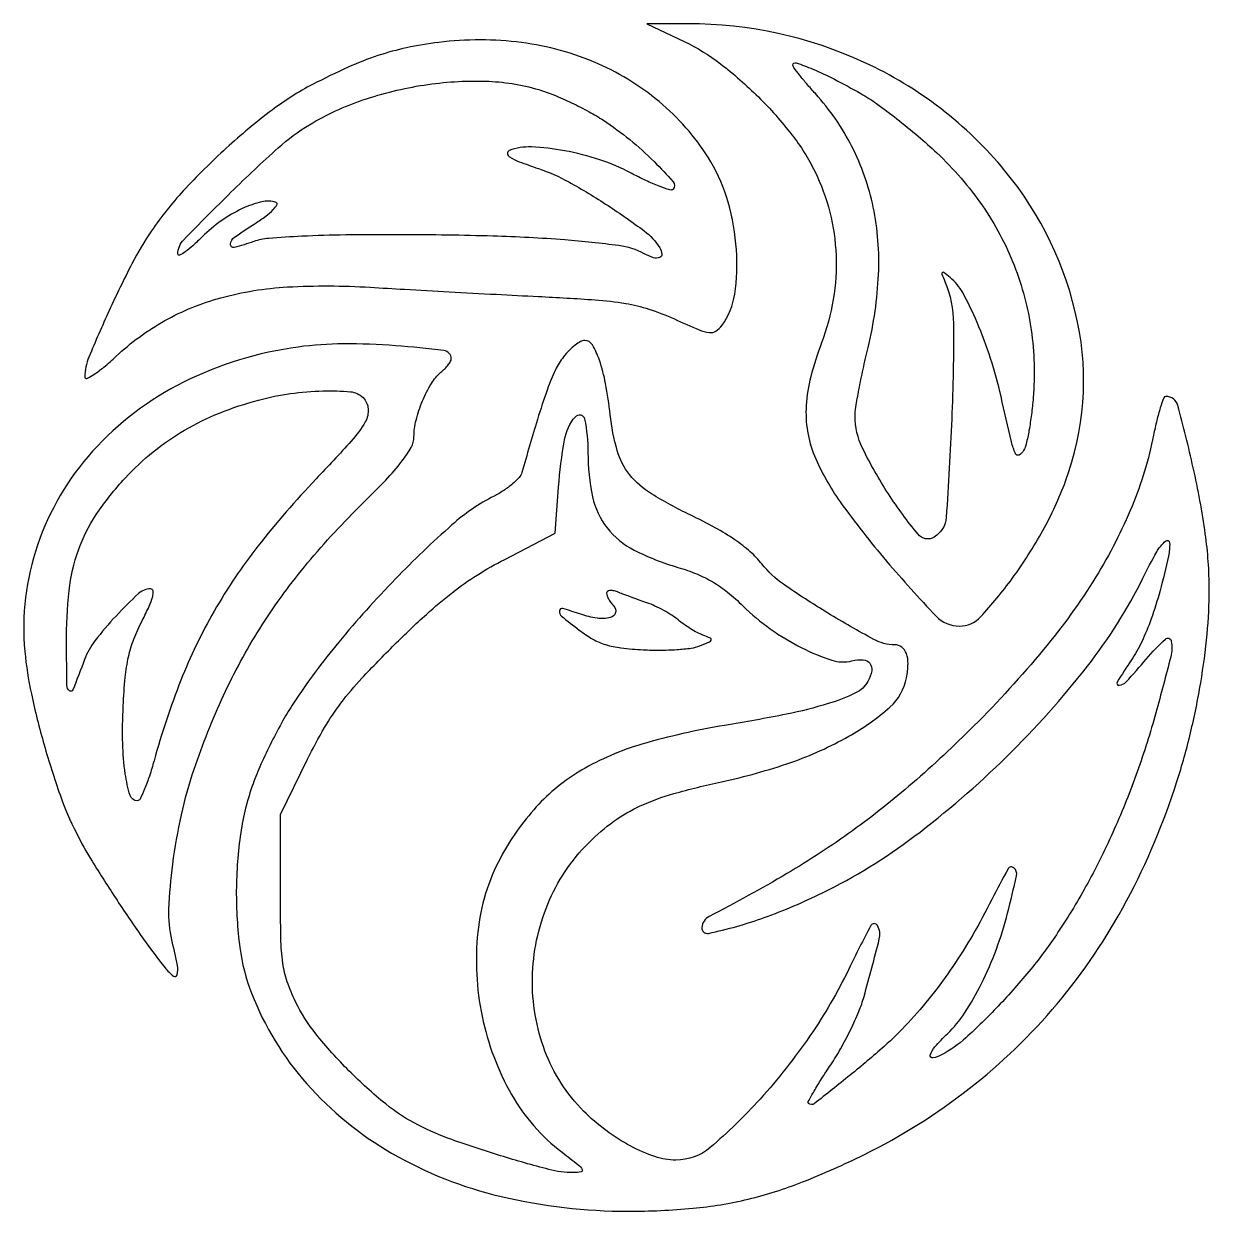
# Model space of a CAD drawing. Header units: millimetres. Extents: x -1161 to 602, y -165 to 220.
# Drawn here: x -1161.15 to -1126.04, y 118.16 to 153.34 of the extents above.
import ezdxf

# ---------------------------------------------------------------- set-up
doc = ezdxf.new("R2010")
doc.units = ezdxf.units.MM
doc.layers.get('0').update_dxf_attribs({"true_color": 0xffffff})

msp = doc.modelspace()

# ---------------------------------------------------------------- linework, layer by layer
for points in [[(-1141.585, 152.813, -0.052586), (-1140.513, 152.155, -0.031693), (-1139.39, 151.172, -0.031648), (-1138.396, 150.051, -0.051154), (-1137.72, 148.971, -0.052531), (-1137.275, 147.76, -0.051989), (-1137.089, 146.478, -0.051397), (-1137.172, 145.172, -0.049095), (-1137.518, 143.889, 0.027071), (-1137.837, 142.887, 0.047825), (-1137.973, 142.032, 0.05601), (-1137.935, 141.266, 0.05869), (-1137.728, 140.541, 0.056823), (-1136.965, 139.175, 0.020415), (-1135.591, 137.418, 0.013846), (-1134.127, 135.789, 0.205559), (-1133.437, 135.493, 0.20915), (-1132.807, 135.768, 0.028544), (-1131.873, 136.903, 0.031822), (-1130.962, 138.329, 0.037293), (-1130.293, 139.788, 0.140913), (-1129.936, 144.5, 0.121877), (-1132.086, 148.985, 0.112852), (-1136.254, 152.197, 0.108402), (-1141.467, 153.34), (-1142.689, 153.34)], [(-1148.854, 152.788, 0.021416), (-1149.807, 152.628, 0.028277), (-1150.656, 152.397, 0.025595), (-1151.537, 152.052, 0.013536), (-1152.592, 151.54, 0.042504), (-1153.791, 150.783, 0.022333), (-1155.148, 149.655, 0.022256), (-1156.42, 148.39, 0.036844), (-1157.36, 147.205, 0.029866), (-1157.941, 146.229, 0.012216), (-1158.615, 144.842, 0.008749), (-1159.216, 143.464, 0.095306), (-1159.337, 142.873, 0.546801), (-1159.276, 142.833, 0.041861), (-1159.068, 142.948, 0.028123), (-1158.77, 143.17, 0.013668), (-1158.415, 143.484, -0.060301), (-1156.965, 144.545, -0.061454), (-1155.313, 145.221, -0.052645), (-1153.333, 145.541, -0.029227), (-1150.883, 145.533, 0.001164), (-1149.868, 145.473, 0.000535), (-1148.545, 145.399, 0.000529), (-1147.152, 145.324, 0.000733), (-1145.903, 145.26, -0.004485), (-1144.227, 145.161, -0.024068), (-1143.319, 145.055, -0.038649), (-1142.633, 144.886, -0.025833), (-1141.878, 144.594, 0.005668), (-1141.142, 144.273, 0.06691), (-1140.842, 144.191, 0.177373), (-1140.648, 144.235, 0.092553), (-1140.466, 144.406, 0.122046), (-1140.09, 145.324, 0.053548), (-1140.039, 146.645, 0.0512), (-1140.282, 148.053, 0.067061), (-1140.798, 149.25, 0.079435), (-1142.224, 150.946, 0.074893), (-1144.136, 152.153, 0.071548), (-1146.401, 152.782, 0.062987)], [(-1136.359, 151.274, -0.025198), (-1135.89, 150.974, -0.010477), (-1135.287, 150.523, -0.010335), (-1134.659, 150.013, -0.013152), (-1134.103, 149.515, -0.052329), (-1132.756, 147.947, -0.057751), (-1131.815, 146.183, -0.058432), (-1131.309, 144.268, -0.055775), (-1131.25, 142.258, -0.011388), (-1131.302, 141.76, -0.013103), (-1131.375, 141.287, -0.012242), (-1131.457, 140.892, -0.070855), (-1131.534, 140.694, -0.148643), (-1131.67, 140.563, -0.436086), (-1131.779, 140.603, -0.041305), (-1131.892, 140.952, -0.001535), (-1132.203, 142.301, 0.022045), (-1132.511, 143.421, 0.023191), (-1132.911, 144.492, 0.023188), (-1133.339, 145.374, 0.098003), (-1133.712, 145.824, 0.007238), (-1133.896, 145.969, 0.341336), (-1133.941, 145.969, 0.330003), (-1133.953, 145.925, 0.007007), (-1133.865, 145.705, -0.097545), (-1133.612, 144.457, -0.011672), (-1133.663, 141.631, -0.007255), (-1133.827, 138.714, -0.241211), (-1134.179, 138.132, -0.376445), (-1134.661, 138.213, -0.026392), (-1135.538, 139.412, -0.031584), (-1136.304, 140.764, -0.113497), (-1136.525, 141.723, -0.041088), (-1136.504, 141.98, -0.00597), (-1136.412, 142.497, -0.006725), (-1136.287, 143.107, -0.005715), (-1136.14, 143.747, 0.047916), (-1135.831, 145.915, 0.062723), (-1135.989, 147.908, 0.066854), (-1136.618, 149.699, 0.065889), (-1137.7, 151.269, -0.007005), (-1137.955, 151.559, -0.010315), (-1138.17, 151.822, -0.005965), (-1138.342, 152.046, -0.161784), (-1138.365, 152.116, -0.513535), (-1138.271, 152.183, -0.017646), (-1137.778, 151.996, -0.019846), (-1137.131, 151.694, -0.010704)], [(-1145.896, 151.388, -0.024427), (-1145.447, 151.23, -0.013925), (-1144.92, 150.999, -0.013883), (-1144.402, 150.735, -0.022292), (-1143.977, 150.479, -0.024315), (-1143.199, 149.906, -0.024077), (-1142.477, 149.257, -0.017054), (-1141.909, 148.656, -0.395866), (-1141.916, 148.44, -0.281029), (-1142.012, 148.417, -0.013728), (-1142.332, 148.529, -0.018919), (-1142.722, 148.696, -0.012167), (-1143.161, 148.916, 0.042961), (-1144.08, 149.309, 0.033852), (-1145.13, 149.577, 0.03438), (-1146.108, 149.689, 0.10325), (-1146.768, 149.582, 0.338007), (-1146.821, 149.495, 0.234176), (-1146.757, 149.393, 0.048232), (-1146.473, 149.254, 0.008257), (-1145.905, 149.052, -0.045337), (-1145.001, 148.652, -0.018174), (-1143.842, 147.953, -0.015771), (-1142.77, 147.202, -0.093969), (-1142.31, 146.7, -0.110977), (-1142.247, 146.517, -0.342591), (-1142.311, 146.413, -0.170979), (-1142.494, 146.409, -0.044045), (-1142.769, 146.526, 0.090533), (-1143.517, 146.766, 0.012977), (-1145.123, 146.935, 0.012557), (-1147.252, 147.048, 0.006243), (-1149.954, 147.09, 0.00404), (-1151.611, 147.082, 0.008274), (-1152.909, 147.044, 0.008191), (-1153.892, 146.982, 0.065085), (-1154.336, 146.888, -0.021984), (-1154.911, 146.714, -0.514141), (-1155.022, 146.807, -0.222013), (-1154.904, 147.015, -0.013469), (-1154.294, 147.425, 0.017603), (-1153.979, 147.641, 0.037896), (-1153.756, 147.833, 0.066691), (-1153.647, 147.977, 0.47273), (-1153.674, 148.048, 0.140908), (-1154.098, 148.065, 0.049687), (-1154.677, 147.862, 0.04508), (-1155.297, 147.501, 0.04213), (-1155.858, 147.028, -0.013673), (-1156.136, 146.765, -0.028422), (-1156.368, 146.579, -0.043719), (-1156.531, 146.484, -0.550557), (-1156.581, 146.515, -0.195265), (-1156.408, 146.94, -0.005644), (-1155.008, 148.348, -0.011337), (-1153.61, 149.661, -0.04722), (-1152.681, 150.349, -0.053934), (-1151.102, 151.082, -0.043849), (-1149.289, 151.525, -0.044777), (-1147.475, 151.639, -0.065497)], [(-1145.159, 143.473, 0.056535), (-1145.4, 143.082, 0.023717), (-1145.637, 142.51, 0.013586), (-1145.931, 141.619, 0.002855), (-1146.394, 140.044, -0.115593), (-1146.478, 139.894, -0.031794), (-1146.674, 139.705, -0.030338), (-1146.93, 139.513, -0.027575), (-1147.215, 139.347, 0.063666), (-1148.463, 138.495, 0.018815), (-1150.139, 136.891, 0.019296), (-1151.818, 135.018, 0.026974), (-1153.159, 133.211, 0.019328), (-1153.468, 132.702, 0.010872), (-1153.806, 132.061, 0.010838), (-1154.12, 131.399, 0.017394), (-1154.355, 130.819, 0.0518), (-1154.72, 129.37, 0.034183), (-1154.85, 127.656, 0.034473), (-1154.745, 125.97, 0.060074), (-1154.398, 124.615, 0.0887), (-1152.764, 121.935, 0.080534), (-1150.252, 119.881, 0.073632), (-1147.008, 118.595, 0.057606), (-1143.241, 118.157, 0.023256), (-1141.325, 118.245, 0.035908), (-1139.69, 118.516, 0.035059), (-1138.083, 119.024, 0.020888), (-1136.249, 119.839, 0.050744), (-1133.144, 121.791, 0.052812), (-1130.542, 124.305, 0.051808), (-1128.484, 127.354, 0.045607), (-1126.992, 130.893, 0.018011), (-1126.591, 132.332, 0.017378), (-1126.289, 133.814, 0.017933), (-1126.1, 135.259, 0.023637), (-1126.037, 136.586, 0.035278), (-1126.153, 138.227, 0.019993), (-1126.512, 140.187, 0.010956), (-1126.969, 142.031, 0.338607), (-1127.321, 142.301, 0.313661), (-1127.385, 142.256, 0.01178), (-1127.486, 141.963, 0.017548), (-1127.59, 141.591, 0.010994), (-1127.687, 141.151, -0.049818), (-1128.321, 139.051, -0.040068), (-1129.396, 136.95, -0.035082), (-1130.944, 134.797, -0.022954), (-1133.005, 132.536, -0.017542), (-1134.822, 130.841, -0.022927), (-1136.604, 129.43, -0.022326), (-1138.545, 128.161, -0.015343), (-1140.849, 126.89, 0.260644), (-1141.065, 126.566, 0.499888), (-1140.866, 126.391, 0.035294), (-1139.214, 126.86, 0.027231), (-1137.489, 127.591, 0.04789), (-1134.783, 129.256, 0.032422), (-1132.039, 131.623, 0.032566), (-1129.645, 134.305, 0.051043), (-1128, 136.919, -0.012356), (-1127.593, 137.691, -0.088898), (-1127.328, 138.015, -0.626072), (-1127.21, 137.963, -0.064394), (-1127.246, 137.563, -0.011618), (-1127.495, 136.544, -0.019841), (-1127.757, 135.708, -0.023764), (-1128.036, 135.029, -0.039608), (-1128.342, 134.491, 0.01048), (-1128.766, 133.837, 0.60841), (-1128.708, 133.74, 0.195442), (-1128.497, 133.842, 0.007236), (-1127.9, 134.518, -0.026434), (-1127.337, 135.109, -0.596429), (-1127.16, 135.05, -0.107167), (-1127.177, 134.588, -0.004154), (-1127.617, 132.928, -0.018707), (-1128.17, 131.172, -0.01917), (-1128.848, 129.477, -0.019645), (-1129.636, 127.881, -0.022383), (-1130.516, 126.421, -0.024232), (-1131.318, 125.333, -0.018923), (-1132.288, 124.231, -0.018681), (-1133.246, 123.295, -0.061323), (-1133.968, 122.787, -0.08263), (-1134.225, 122.7, -0.548819), (-1134.298, 122.782, -0.113396), (-1134.162, 123.031, -0.019962), (-1133.79, 123.417, 0.057326), (-1133.281, 124.03, 0.028896), (-1132.782, 124.902, 0.027057), (-1132.341, 125.922, 0.026428), (-1132.009, 126.991, 0.007132), (-1131.745, 128.098, 0.274471), (-1131.821, 128.331, 0.478108), (-1131.994, 128.301, 0.009432), (-1132.473, 127.397, -0.014141), (-1133.042, 126.346, -0.017806), (-1133.631, 125.408, -0.018602), (-1134.26, 124.55, -0.018387), (-1134.955, 123.738, -0.025507), (-1135.665, 123.041, -0.011156), (-1136.673, 122.188, -0.003557), (-1137.733, 121.343, -0.379657), (-1137.903, 121.353, -0.333358), (-1137.91, 121.409, -0.004818), (-1137.738, 121.717, -0.010972), (-1137.519, 122.079, -0.006744), (-1137.247, 122.496, 0.020021), (-1136.951, 122.977, 0.014549), (-1136.659, 123.533, 0.014741), (-1136.413, 124.079, 0.030966), (-1136.261, 124.518, 0.005464), (-1135.809, 126.219, 0.190488), (-1135.86, 126.621, 0.596149), (-1136.06, 126.619, 0.009196), (-1136.711, 125.334, -0.037756), (-1137.861, 123.353, -0.033486), (-1139.339, 121.482, -0.031894), (-1140.818, 120.043, -0.180992), (-1141.832, 119.673, -0.078539), (-1142.452, 119.776, -0.041744), (-1143.169, 120.084, -0.038483), (-1143.9, 120.548, -0.036264), (-1144.567, 121.127, -0.106539), (-1145.709, 122.905, -0.094808), (-1146.081, 125.074, -0.093237), (-1145.626, 127.258, -0.09886), (-1144.413, 129.077, -0.039591), (-1143.67, 129.71, -0.049298), (-1142.887, 130.167, -0.039326), (-1141.898, 130.53, -0.01528), (-1140.481, 130.881, 0.030573), (-1138.425, 131.456, 0.044645), (-1136.711, 132.228, 0.053581), (-1135.494, 133.096, 0.165315), (-1135.001, 133.963, 0.04041), (-1134.957, 134.375, 0.092858), (-1135.005, 134.682, 0.14403), (-1135.142, 134.87, 0.165376), (-1135.35, 134.941, -0.125073), (-1135.973, 135.099, -0.012159), (-1137.333, 135.881, -0.014846), (-1138.646, 136.734, -0.073941), (-1139.286, 137.334, 0.045064), (-1139.631, 137.697, 0.030041), (-1140.085, 138.05, 0.024846), (-1140.667, 138.408, 0.013973), (-1141.405, 138.786, -0.02641), (-1142.556, 139.412, -0.086673), (-1143.202, 139.983, -0.099345), (-1143.569, 140.694, -0.041321), (-1143.779, 141.759, 0.01705), (-1143.916, 142.682, 0.037433), (-1144.096, 143.372, 0.050305), (-1144.305, 143.826, 0.265816), (-1144.533, 143.957, 0.13067), (-1144.653, 143.925, 0.034744), (-1144.818, 143.814, 0.032779), (-1144.995, 143.658, 0.028647)], [(-1153.015, 143.762, 0.08186), (-1156.415, 142.719, 0.094856), (-1159.108, 140.673, 0.100956), (-1160.738, 137.893, 0.105877), (-1161.113, 134.744, 0.029828), (-1160.92, 133.49, 0.016031), (-1160.542, 131.972, 0.016029), (-1160.071, 130.492, 0.032127), (-1159.588, 129.364, 0.021062), (-1159.122, 128.532, 0.007327), (-1158.383, 127.372, 0.007464), (-1157.596, 126.216, 0.017011), (-1156.961, 125.373, 0.050239), (-1156.712, 125.122, 0.55275), (-1156.602, 125.158, 0.109624), (-1156.596, 125.438, 0.007998), (-1156.759, 126.195, -0.066918), (-1156.845, 127.108, -0.022615), (-1156.732, 128.441, -0.022319), (-1156.475, 129.899, -0.026133), (-1156.098, 131.252, -0.027548), (-1155.227, 133.442, -0.031876), (-1154.156, 135.414, -0.031608), (-1152.834, 137.248, -0.026274), (-1151.212, 139.024, 0.007393), (-1150.425, 139.822, 0.02491), (-1149.946, 140.376, 0.037723), (-1149.67, 140.79, 0.12889), (-1149.589, 141.1, -0.062726), (-1149.526, 141.595, -0.036324), (-1149.336, 142.164, -0.036467), (-1149.073, 142.683, -0.084404), (-1148.789, 143.013, 0.026233), (-1148.673, 143.121, 0.030537), (-1148.574, 143.235, 0.031902), (-1148.504, 143.34, 0.131716), (-1148.485, 143.412, 0.378308), (-1148.7, 143.656, 0.011798), (-1150.133, 143.801, 0.020791), (-1151.679, 143.855, 0.031975)], [(-1151.098, 142.264, -0.180373), (-1150.945, 141.929, -0.14981), (-1151.033, 141.545, -0.052909), (-1151.447, 140.976, -0.006586), (-1152.488, 139.853, 0.024248), (-1154.211, 137.859, 0.035608), (-1155.505, 135.938, 0.036446), (-1156.492, 133.888, 0.027151), (-1157.286, 131.506, -0.01264), (-1157.423, 131.051, -0.019685), (-1157.566, 130.668, -0.01469), (-1157.701, 130.371, -0.284573), (-1157.783, 130.319, -0.333831), (-1157.996, 130.477, -0.035283), (-1158.138, 131.118, -0.031444), (-1158.214, 132.018, -0.017107), (-1158.2, 133.127, -0.012316), (-1158.139, 133.973, -0.030633), (-1158.042, 134.586, -0.037126), (-1157.884, 135.109, -0.027901), (-1157.638, 135.657, 0.011966), (-1157.43, 136.083, 0.042958), (-1157.327, 136.367, 0.098273), (-1157.317, 136.534, 0.375822), (-1157.389, 136.597, 0.188652), (-1157.745, 136.457, 0.018354), (-1158.413, 135.793, 0.023491), (-1159.036, 135.061, 0.075492), (-1159.345, 134.503, -0.004422), (-1159.69, 133.601, -0.522171), (-1159.793, 133.577, -0.209754), (-1159.866, 133.736, -0.002199), (-1159.88, 134.98, -0.028783), (-1159.801, 136.545, -0.058195), (-1159.527, 137.747, -0.062727), (-1158.999, 138.796, -0.038937), (-1158.144, 139.877, -0.035915), (-1157.309, 140.659, -0.037747), (-1156.383, 141.298, -0.036737), (-1155.349, 141.806, -0.030723), (-1154.189, 142.192, -0.029505), (-1153.245, 142.384, -0.029582), (-1152.286, 142.463, -0.027713), (-1151.468, 142.437, -0.176279)], [(-1144.437, 140.639, 0.052617), (-1144.298, 139.321, 0.113874), (-1143.869, 138.404, 0.109743), (-1143.07, 137.746, 0.046746), (-1141.774, 137.234, -0.025947), (-1141.211, 137.038, -0.037246), (-1140.739, 136.804, -0.03672), (-1140.302, 136.499, -0.024266), (-1139.846, 136.09, 0.041096), (-1139.036, 135.412, 0.03709), (-1138.099, 134.849, 0.037982), (-1137.215, 134.484, 0.141155), (-1136.619, 134.464, -0.07497), (-1136.286, 134.496, -0.217508), (-1136.086, 134.391, -0.21688), (-1136.034, 134.171, -0.074588), (-1136.147, 133.856, -0.161162), (-1136.509, 133.512, -0.035462), (-1137.32, 133.197, -0.025326), (-1138.553, 132.885, -0.008399), (-1140.389, 132.551, 0.02981), (-1142.839, 131.995, 0.062527), (-1144.629, 131.222, 0.074758), (-1145.966, 130.136, 0.062587), (-1147.021, 128.642, 0.096721), (-1147.698, 126.428, 0.077411), (-1147.572, 123.933, 0.078039), (-1146.697, 121.613, 0.101382), (-1145.204, 119.906, -0.004619), (-1144.724, 119.534, -0.097134), (-1144.607, 119.397, -0.507574), (-1144.64, 119.324, -0.051772), (-1144.862, 119.301, -0.064526), (-1145.596, 119.396, -0.009811), (-1147.022, 119.802, -0.011625), (-1148.465, 120.28, -0.031394), (-1149.456, 120.707, -0.053337), (-1150.425, 121.335, -0.026304), (-1151.515, 122.32, -0.026288), (-1152.491, 123.409, -0.056132), (-1153.096, 124.361, -0.031871), (-1153.341, 124.958, -0.047189), (-1153.471, 125.508, -0.029101), (-1153.53, 126.241, -0.005396), (-1153.545, 127.595), (-1153.545, 129.908), (-1152.738, 131.551, -0.017229), (-1152.237, 132.487, -0.030811), (-1151.753, 133.213, -0.026134), (-1151.132, 133.95, -0.009048), (-1150.162, 134.947, -0.009841), (-1149.222, 135.842, -0.020689), (-1148.452, 136.492, -0.024349), (-1147.718, 137.005, -0.021099), (-1146.902, 137.472), (-1145.411, 138.243), (-1145.307, 139.611, -0.024552), (-1145.132, 141.012, -0.133049), (-1144.81, 141.699, -0.627324), (-1144.535, 141.628, -0.049479)], [(-1143.885, 136.469, 0.093143), (-1143.87, 136.39, 0.03528), (-1143.822, 136.288, 0.033438), (-1143.752, 136.182, 0.034797), (-1143.67, 136.087, -0.27979), (-1143.622, 135.892, -0.260605), (-1143.774, 135.749, -0.095415), (-1144.168, 135.728, -0.050072), (-1144.648, 135.843, 0.014396), (-1145.18, 136.011, 0.46459), (-1145.28, 135.944, 0.252829), (-1145.216, 135.787, 0.0094), (-1144.699, 135.378, 0.034014), (-1144.294, 135.11, 0.054159), (-1143.914, 134.946, 0.04497), (-1143.458, 134.849, 0.016424), (-1142.801, 134.792, 0.015075), (-1142.302, 134.781, 0.015484), (-1141.807, 134.799, 0.015402), (-1141.38, 134.842, 0.060994), (-1141.125, 134.907, 0.007), (-1140.835, 135.026, 0.225622), (-1140.785, 135.082, 0.37579), (-1140.81, 135.135, 0.013984), (-1141.033, 135.226, -0.03208), (-1141.2, 135.301, -0.016248), (-1141.401, 135.416, -0.01607), (-1141.601, 135.548, -0.023042), (-1141.769, 135.679, 0.033847), (-1141.949, 135.813, 0.017532), (-1142.191, 135.957, 0.017349), (-1142.451, 136.088, 0.025173), (-1142.689, 136.184, -0.002679), (-1142.924, 136.267, -0.002214), (-1143.173, 136.357, -0.002235), (-1143.401, 136.442, -0.005992), (-1143.563, 136.506, 0.043319), (-1143.686, 136.543, 0.081279), (-1143.79, 136.549, 0.13262), (-1143.858, 136.522, 0.237017)]]:
    msp.add_lwpolyline(points, format="xyb", close=True)

doc.saveas('drawing.dxf')
